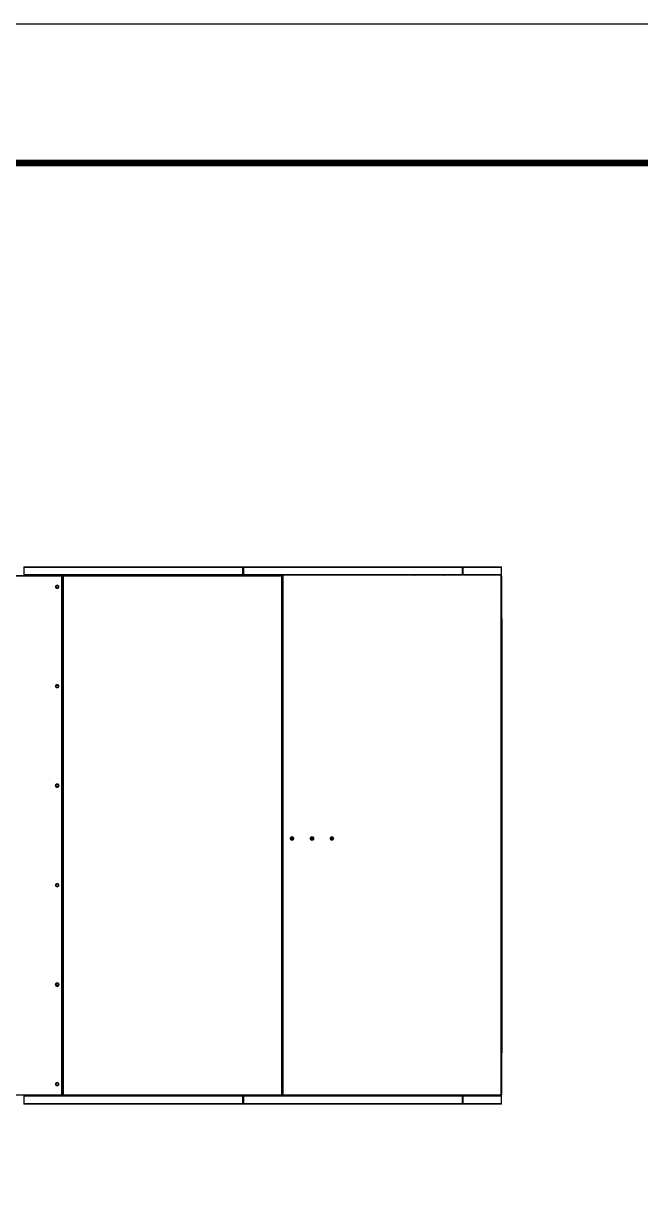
# Model space of a CAD drawing. Header units: millimetres. Extents: x -17070 to 45881, y -291348 to 34009.
# Drawn here: x 29168 to 32264, y 28055 to 34009 of the extents above; entities that cross this region are included whole.
import ezdxf

# ---------------------------------------------------------------- set-up
doc = ezdxf.new("R2010")
doc.units = ezdxf.units.MM
doc.layers.add('냉각탑_form', color=1, linetype='Continuous')

# ---------------------------------------------------------------- blocks, each defined once
blk = doc.blocks.new('4')
at = {"color": 7, "lineweight": 20, "ltscale": 0.000888889}
for p, q in [((29169.1, 31278.7), (29170.7, 31278.7)), ((30269.1, 31278.7), (30267.5, 31278.7)), ((30271.1, 31278.7), (30272.7, 31278.7)), ((31371.1, 31278.7), (31369.5, 31278.7)), ((31373.1, 31278.7), (31374.7, 31278.7)), ((31567.1, 31278.7), (31565.5, 31278.7)), ((29169.1, 31239.8), (29170.7, 31239.8)), ((29366.6, 31234.7), (29366.6, 31233.1)), ((29366.6, 31234.7), (29368.2, 31234.7)), ((29366.6, 31233.1), (29368.2, 31233.1)), ((30227.5, 31235.1), (30227.5, 31236.7)), ((30269.1, 31239.8), (30267.5, 31239.8)), ((30267.5, 31235.1), (30267.5, 31236.7)), ((30271.1, 31239.8), (30272.7, 31239.8)), ((30462, 31234.7), (30463.6, 31234.7)), ((30462, 31233.1), (30463.6, 31233.1)), ((30463.6, 31234.7), (30463.6, 31233.1)), ((30464.8, 31233.1), (30464.8, 31234.7)), ((30467.1, 31234.7), (30468.7, 31234.7)), ((31371.1, 31239.8), (31369.5, 31239.8)), ((31371.1, 31239.8), (31369.5, 31239.8)), ((31373.1, 31239.8), (31374.7, 31239.8)), ((31567.1, 31239.8), (31565.5, 31239.8)), ((31567.1, 31234.7), (31565.5, 31234.7)), ((31568.7, 30137.8), (31567.1, 30137.8)), ((31568.7, 30128.6), (31567.1, 30128.6)), ((31568.7, 29934.8), (31567.1, 29934.8)), ((31568.7, 29922.6), (31567.1, 29922.6)), ((31568.7, 29728.8), (31567.1, 29728.8)), ((31568.7, 29719.6), (31567.1, 29719.6)), ((29169.1, 28617.6), (29170.7, 28617.6)), ((29366.6, 28622.7), (29366.6, 28624.3)), ((29368.2, 28624.3), (29366.6, 28624.3)), ((29368.2, 28622.7), (29366.6, 28622.7)), ((30227.5, 28622.3), (30227.5, 28620.7)), ((30267.5, 28622.3), (30267.5, 28620.7)), ((30269.1, 28617.6), (30267.5, 28617.6)), ((30271.1, 28617.6), (30272.7, 28617.6)), ((30463.6, 28624.3), (30462, 28624.3)), ((30463.6, 28622.7), (30462, 28622.7)), ((30463.6, 28622.7), (30463.6, 28624.3)), ((30464.8, 28624.3), (30464.8, 28622.7)), ((30467.1, 28622.7), (30468.7, 28622.7)), ((31371.1, 28617.6), (31369.5, 28617.6)), ((31373.1, 28617.6), (31374.7, 28617.6)), ((31567.1, 28622.7), (31565.5, 28622.7)), ((31567.1, 28617.6), (31565.5, 28617.6)), ((29169.1, 28578.7), (29170.7, 28578.7)), ((30269.1, 28578.7), (30267.5, 28578.7)), ((30271.1, 28578.7), (30272.7, 28578.7)), ((31371.1, 28578.7), (31369.5, 28578.7)), ((31373.1, 28578.7), (31374.7, 28578.7)), ((31567.1, 28578.7), (31565.5, 28578.7))]:
    blk.add_line(p, q, dxfattribs=at)
at = {"color": 7, "lineweight": 20, "ltscale": 0.021611}
for p, q in [((29169.1, 31278.7), (29169.1, 31239.8)), ((29170.7, 31278.7), (29170.7, 31239.8)), ((30267.5, 31278.7), (30267.5, 31239.8)), ((30269.1, 31278.7), (30269.1, 31239.8)), ((30271.1, 31278.7), (30271.1, 31239.8)), ((30272.7, 31278.7), (30272.7, 31239.8)), ((31369.5, 31278.7), (31369.5, 31239.8)), ((31371.1, 31278.7), (31371.1, 31239.8)), ((31371.1, 31278.7), (31371.1, 31239.8)), ((31373.1, 31278.7), (31373.1, 31239.8)), ((31373.1, 31278.7), (31373.1, 31239.8)), ((31374.7, 31278.7), (31374.7, 31239.8)), ((31374.7, 31278.7), (31374.7, 31239.8)), ((31565.5, 31278.7), (31565.5, 31239.8)), ((31565.5, 31278.7), (31565.5, 31239.8)), ((31567.1, 31278.7), (31567.1, 31239.8)), ((29169.1, 28578.7), (29169.1, 28617.6)), ((29170.7, 28578.7), (29170.7, 28617.6)), ((30267.5, 28578.7), (30267.5, 28617.6)), ((30267.5, 28578.7), (30267.5, 28617.6)), ((30269.1, 28578.7), (30269.1, 28617.6)), ((30271.1, 28578.7), (30271.1, 28617.6)), ((30272.7, 28578.7), (30272.7, 28617.6)), ((31369.5, 28578.7), (31369.5, 28617.6)), ((31371.1, 28578.7), (31371.1, 28617.6)), ((31373.1, 28578.7), (31373.1, 28617.6)), ((31374.7, 28578.7), (31374.7, 28617.6)), ((31565.5, 28578.7), (31565.5, 28617.6)), ((31565.5, 28578.7), (31565.5, 28617.6)), ((31567.1, 28578.7), (31567.1, 28617.6))]:
    blk.add_line(p, q, dxfattribs=at)
at = {"color": 7, "lineweight": 20, "ltscale": 0.000833333}
for p, q in [((29172.2, 31278.7), (29170.7, 31278.7)), ((29172.2, 31278.7), (29170.7, 31278.7)), ((30267.5, 31278.7), (30266, 31278.7)), ((30267.5, 31278.7), (30266, 31278.7)), ((30274.2, 31278.7), (30272.7, 31278.7)), ((31369.5, 31278.7), (31368, 31278.7)), ((31369.5, 31278.7), (31368, 31278.7)), ((31376.2, 31278.7), (31374.7, 31278.7)), ((31376.2, 31278.7), (31374.7, 31278.7)), ((31376.2, 31278.7), (31374.7, 31278.7)), ((31565.5, 31278.7), (31564, 31278.7)), ((29170.7, 31239.8), (29172.2, 31239.8)), ((29365.1, 31231.6), (29363.6, 31231.6)), ((29366.6, 31231.6), (29366.6, 31233.1)), ((30267.5, 31239.8), (30266, 31239.8)), ((30266, 31239.8), (30266, 31238.3)), ((30272.7, 31239.8), (30274.2, 31239.8)), ((30463.6, 31231.6), (30463.6, 31233.1)), ((30470.2, 31234.7), (30468.7, 31234.7)), ((31369.5, 31239.8), (31368, 31239.8)), ((31369.5, 31239.8), (31368, 31239.8)), ((31374.7, 31239.8), (31376.2, 31239.8)), ((31374.7, 31239.8), (31376.2, 31239.8)), ((31565.5, 31239.8), (31564, 31239.8)), ((31564, 31239.8), (31564, 31238.3)), ((31564, 31234.7), (31565.5, 31234.7)), ((29170.7, 28617.6), (29172.2, 28617.6)), ((29170.7, 28617.6), (29172.2, 28617.6)), ((29365.1, 28625.8), (29363.6, 28625.8)), ((29366.6, 28625.8), (29366.6, 28624.3)), ((30266, 28617.6), (30266, 28619.1)), ((30267.5, 28617.6), (30266, 28617.6)), ((30267.5, 28617.6), (30266, 28617.6)), ((30272.7, 28617.6), (30274.2, 28617.6)), ((30463.6, 28625.8), (30463.6, 28624.3)), ((30470.2, 28622.7), (30468.7, 28622.7)), ((31369.5, 28617.6), (31368, 28617.6)), ((31374.7, 28617.6), (31376.2, 28617.6)), ((31374.7, 28617.6), (31376.2, 28617.6)), ((31564, 28622.7), (31565.5, 28622.7)), ((31564, 28617.6), (31564, 28619.1)), ((31565.5, 28617.6), (31564, 28617.6)), ((29172.2, 28578.7), (29170.7, 28578.7)), ((30267.5, 28578.7), (30266, 28578.7)), ((30274.2, 28578.7), (30272.7, 28578.7)), ((31369.5, 28578.7), (31368, 28578.7)), ((31376.2, 28578.7), (31374.7, 28578.7)), ((31565.5, 28578.7), (31564, 28578.7))]:
    blk.add_line(p, q, dxfattribs=at)
at = {"color": 7, "lineweight": 20, "ltscale": 0.005324}
blk.add_line((29181.8, 31278.7), (29172.2, 31278.7), dxfattribs=at)
at = {"color": 7, "lineweight": 20, "ltscale": 0.009389}
for p, q in [((29189.1, 31278.7), (29172.2, 31278.7)), ((30266, 31278.7), (30249.1, 31278.7))]:
    blk.add_line(p, q, dxfattribs=at)
at = {"color": 7, "lineweight": 20, "ltscale": 0.001722}
for p, q in [((29172.2, 31278.7), (29172.2, 31275.6)), ((29172.2, 31278.7), (29172.2, 31275.6)), ((30266, 31278.7), (30266, 31275.6)), ((30274.2, 31278.7), (30274.2, 31275.6)), ((30274.2, 31278.7), (30274.2, 31275.6)), ((31368, 31278.7), (31368, 31275.6)), ((31368, 31278.7), (31368, 31275.6)), ((31376.2, 31278.7), (31376.2, 31275.6)), ((31376.2, 31278.7), (31376.2, 31275.6)), ((31376.2, 31278.7), (31376.2, 31275.6)), ((31376.2, 31278.7), (31376.2, 31275.6)), ((31564, 31278.7), (31564, 31275.6)), ((29172.2, 31236.7), (29172.2, 31239.8)), ((29358, 31234.7), (29358, 31231.6)), ((29361.1, 31231.6), (29358, 31231.6)), ((29365.1, 31231.6), (29368.2, 31231.6)), ((29368.2, 31234.7), (29368.2, 31231.6)), ((30266, 31236.7), (30266, 31239.8)), ((30274.2, 31236.7), (30274.2, 31239.8)), ((30462, 31234.7), (30462, 31231.6)), ((30462, 31231.6), (30465.1, 31231.6)), ((30467.1, 31231.6), (30467.1, 31234.7)), ((30467.1, 31231.6), (30470.2, 31231.6)), ((30468.7, 31231.6), (30468.7, 31234.7)), ((30470.2, 31234.7), (30470.2, 31231.6)), ((31368, 31236.7), (31368, 31239.8)), ((31368, 31236.7), (31368, 31239.8)), ((31376.2, 31236.7), (31376.2, 31239.8)), ((31376.2, 31236.7), (31376.2, 31239.8)), ((31564, 31236.7), (31564, 31239.8)), ((31564, 31231.6), (31564, 31234.7)), ((31564, 31231.6), (31564, 31234.7)), ((31567.1, 31231.6), (31564, 31231.6)), ((31565.5, 31231.6), (31565.5, 31234.7)), ((31567.1, 31231.6), (31567.1, 31234.7)), ((29172.2, 28620.7), (29172.2, 28617.6)), ((29172.2, 28578.7), (29172.2, 28581.8)), ((29172.2, 28578.7), (29172.2, 28581.8)), ((29358, 28622.7), (29358, 28625.8)), ((29361.1, 28625.8), (29358, 28625.8)), ((29365.1, 28625.8), (29368.2, 28625.8)), ((29368.2, 28622.7), (29368.2, 28625.8)), ((30266, 28620.7), (30266, 28617.6)), ((30266, 28578.7), (30266, 28581.8)), ((30274.2, 28620.7), (30274.2, 28617.6)), ((30274.2, 28578.7), (30274.2, 28581.8)), ((30274.2, 28578.7), (30274.2, 28581.8)), ((30462, 28622.7), (30462, 28625.8)), ((30462, 28625.8), (30465.1, 28625.8)), ((30467.1, 28625.8), (30470.2, 28625.8)), ((30467.1, 28622.7), (30467.1, 28625.8)), ((30468.7, 28622.7), (30468.7, 28625.8)), ((30470.2, 28625.8), (30470.2, 28622.7)), ((31368, 28620.7), (31368, 28617.6)), ((31368, 28578.7), (31368, 28581.8)), ((31376.2, 28620.7), (31376.2, 28617.6)), ((31376.2, 28578.7), (31376.2, 28581.8)), ((31376.2, 28578.7), (31376.2, 28581.8)), ((31564, 28625.8), (31564, 28622.7)), ((31567.1, 28625.8), (31564, 28625.8)), ((31564, 28625.8), (31564, 28622.7)), ((31564, 28620.7), (31564, 28617.6)), ((31564, 28578.7), (31564, 28581.8)), ((31565.5, 28625.8), (31565.5, 28622.7)), ((31567.1, 28625.8), (31567.1, 28622.7))]:
    blk.add_line(p, q, dxfattribs=at)
at = {"color": 7, "lineweight": 20}
for p, q in [((30266, 31278.7), (29172.2, 31278.7)), ((30266, 31275.6), (29172.2, 31275.6)), ((31368, 31278.7), (30274.2, 31278.7)), ((31368, 31275.6), (30274.2, 31275.6)), ((30266, 31239.8), (29172.2, 31239.8)), ((30266, 31236.7), (29172.2, 31236.7)), ((29358, 28625.8), (29358, 31231.6)), ((29361.1, 28625.8), (29361.1, 31231.6)), ((29363.6, 28625.8), (29363.6, 31231.6)), ((29365.1, 31231.6), (29365.1, 28625.8)), ((29368.2, 31234.7), (30462, 31234.7)), ((29368.2, 31231.6), (29368.2, 28625.8)), ((29368.2, 31231.6), (30462, 31231.6)), ((31368, 31239.8), (30274.2, 31239.8)), ((31368, 31236.7), (30274.2, 31236.7)), ((30462, 31231.6), (30462, 28625.8)), ((30465.1, 31231.6), (30465.1, 28625.8)), ((30467.1, 28625.8), (30467.1, 31231.6)), ((30470.2, 28625.8), (30470.2, 31231.6)), ((31564, 31231.6), (31564, 28625.8)), ((31567.1, 31231.6), (31567.1, 28625.8)), ((31568.7, 30137.8), (31568.7, 31231.6)), ((31570.4, 28837.6), (31570.4, 31019.8)), ((31568.7, 28625.8), (31568.7, 29719.6)), ((30266, 28620.7), (29172.2, 28620.7)), ((30266, 28617.6), (29172.2, 28617.6)), ((30266, 28581.8), (29172.2, 28581.8)), ((29368.2, 28625.8), (30462, 28625.8)), ((29368.2, 28622.7), (30462, 28622.7)), ((31368, 28620.7), (30274.2, 28620.7)), ((31368, 28617.6), (30274.2, 28617.6)), ((31368, 28581.8), (30274.2, 28581.8)), ((30470.2, 28625.8), (31564, 28625.8)), ((30470.2, 28622.7), (31564, 28622.7)), ((30266, 28578.7), (29172.2, 28578.7)), ((31368, 28578.7), (30274.2, 28578.7))]:
    blk.add_line(p, q, dxfattribs=at)
at = {"color": 7, "lineweight": 20, "ltscale": 0.003787}
blk.add_line((29181.8, 31278.7), (29188.6, 31278.7), dxfattribs=at)
at = {"color": 7, "lineweight": 20, "ltscale": 0.00027774}
blk.add_line((29188.6, 31278.7), (29189.1, 31278.7), dxfattribs=at)
at = {"color": 7, "lineweight": 20, "ltscale": 0.155556}
for p, q in [((29189.1, 31278.7), (29469.1, 31278.7)), ((29969.1, 31278.7), (30249.1, 31278.7))]:
    blk.add_line(p, q, dxfattribs=at)
at = {"color": 7, "lineweight": 20, "ltscale": 0.027778}
for p, q in [((29469.1, 31278.7), (29519.1, 31278.7)), ((29919.1, 31278.7), (29969.1, 31278.7)), ((30571.1, 31278.7), (30621.1, 31278.7)), ((30571.1, 31278.7), (30621.1, 31278.7)), ((31021.1, 31278.7), (31071.1, 31278.7)), ((31021.1, 31278.7), (31071.1, 31278.7))]:
    blk.add_line(p, q, dxfattribs=at)
at = {"color": 7, "lineweight": 20, "ltscale": 0.222222}
blk.add_line((29519.1, 31278.7), (29919.1, 31278.7), dxfattribs=at)
at = {"color": 7, "lineweight": 20, "ltscale": 0.002588}
for p, q in [((30249.1, 31278.7), (30253.8, 31278.7)), ((31351.1, 31278.7), (31355.8, 31278.7))]:
    blk.add_line(p, q, dxfattribs=at)
at = {"color": 7, "lineweight": 20, "ltscale": 0.007103}
for p, q in [((30253.3, 31278.7), (30266, 31278.7)), ((30287, 31278.7), (30274.2, 31278.7)), ((31355.3, 31278.7), (31368, 31278.7))]:
    blk.add_line(p, q, dxfattribs=at)
at = {"color": 7, "lineweight": 20, "ltscale": 0.001111}
for p, q in [((30269.1, 31278.7), (30271.1, 31278.7)), ((30269.1, 31274), (30271.1, 31274)), ((31371.1, 31278.7), (31373.1, 31278.7)), ((31373.1, 31278.7), (31371.1, 31278.7)), ((31371.1, 31274), (31373.1, 31274)), ((29173.8, 31236.7), (29173.8, 31234.7)), ((29939.9, 31236.7), (29939.9, 31234.7)), ((31562.4, 31236.7), (31562.4, 31234.7)), ((31563.9, 31234.7), (31563.9, 31236.7)), ((30467.1, 30811.2), (30465.1, 30811.2)), ((30465.1, 30781.2), (30467.1, 30781.2)), ((30465.1, 30634.7), (30467.1, 30634.7)), ((30467.1, 30604.7), (30465.1, 30604.7)), ((30467.1, 30387.7), (30465.1, 30387.7)), ((30465.1, 30357.7), (30467.1, 30357.7)), ((30467.1, 30131.7), (30465.1, 30131.7)), ((30467.1, 29929.7), (30465.1, 29929.7)), ((30467.1, 29926.2), (30465.1, 29926.2)), ((30465.1, 29899.7), (30467.1, 29899.7)), ((30467.1, 29722.7), (30465.1, 29722.7)), ((30467.1, 29499.7), (30465.1, 29499.7)), ((30465.1, 29469.7), (30467.1, 29469.7)), ((30465.1, 29252.7), (30467.1, 29252.7)), ((30467.1, 29222.7), (30465.1, 29222.7)), ((30467.1, 29076.2), (30465.1, 29076.2)), ((30465.1, 29046.2), (30467.1, 29046.2)), ((29173.8, 28622.7), (29173.8, 28620.7)), ((29939.9, 28620.7), (29939.9, 28622.7)), ((30341, 28620.7), (30341, 28622.7)), ((31562.4, 28620.7), (31562.4, 28622.7)), ((31563.9, 28622.7), (31563.9, 28620.7)), ((30271.1, 28578.7), (30269.1, 28578.7)), ((31373.1, 28578.7), (31371.1, 28578.7))]:
    blk.add_line(p, q, dxfattribs=at)
at = {"color": 7, "lineweight": 20, "ltscale": 0.002286}
blk.add_line((30287, 31278.7), (30291.1, 31278.7), dxfattribs=at)
at = {"color": 7, "lineweight": 20, "ltscale": 0.00111}
for p, q in [((31373.1, 31274), (31371.1, 31274)), ((29172.3, 31234.7), (29172.3, 31236.7)), ((31373.1, 28583.4), (31371.1, 28583.4))]:
    blk.add_line(p, q, dxfattribs=at)
at = {"color": 7, "lineweight": 20, "ltscale": 0.104333}
for p, q in [((31564, 31278.7), (31376.2, 31278.7)), ((31564, 31275.6), (31376.2, 31275.6)), ((31564, 31239.8), (31376.2, 31239.8)), ((31564, 31236.7), (31376.2, 31236.7)), ((31564, 28620.7), (31376.2, 28620.7)), ((31564, 28617.6), (31376.2, 28617.6)), ((31564, 28581.8), (31376.2, 28581.8)), ((31564, 28578.7), (31376.2, 28578.7))]:
    blk.add_line(p, q, dxfattribs=at)
at = {"color": 7, "lineweight": 20, "ltscale": 0.188222}
for p, q in [((29358, 31234.7), (29019.2, 31234.7)), ((29358, 31231.6), (29019.2, 31231.6)), ((29019.2, 28625.8), (29358, 28625.8)), ((29019.2, 28622.7), (29358, 28622.7))]:
    blk.add_line(p, q, dxfattribs=at)
at = {"color": 7, "lineweight": 20, "ltscale": 0.002803}
blk.add_line((29169.1, 31234.7), (29169.1, 31239.7), dxfattribs=at)
at = {"color": 7, "lineweight": 20, "ltscale": 1.52736e-05}
blk.add_line((29312.3, 31234.7), (29312.3, 31234.7), dxfattribs=at)
at = {"color": 7, "lineweight": 20, "ltscale": 0.004777}
for p, q in [((29358, 31233.2), (29366.6, 31233.2)), ((29366.6, 28624.2), (29358, 28624.2))]:
    blk.add_line(p, q, dxfattribs=at)
at = {"color": 7, "lineweight": 20, "ltscale": 0.001389}
for p, q in [((29361.1, 31231.6), (29363.6, 31231.6)), ((29361.1, 28625.8), (29363.6, 28625.8))]:
    blk.add_line(p, q, dxfattribs=at)
at = {"color": 7, "lineweight": 20, "ltscale": 0.000888874}
blk.add_line((29366.6, 31231.6), (29368.2, 31231.6), dxfattribs=at)
at = {"color": 7, "lineweight": 20, "ltscale": 0.000222223}
for p, q in [((30227.5, 31234.7), (30227.5, 31235.1)), ((30267.5, 31234.7), (30267.5, 31235.1))]:
    blk.add_line(p, q, dxfattribs=at)
at = {"color": 7, "lineweight": 20, "ltscale": 0.022222}
for p, q in [((30227.5, 31235.1), (30267.5, 31235.1)), ((30267.5, 28622.3), (30227.5, 28622.3)), ((30267.5, 28620.7), (30227.5, 28620.7))]:
    blk.add_line(p, q, dxfattribs=at)
at = {"color": 7, "lineweight": 20, "ltscale": 0.00080973}
blk.add_line((30266.1, 31236.7), (30267.5, 31236.7), dxfattribs=at)
at = {"color": 7, "lineweight": 20, "ltscale": 0.000888904}
blk.add_line((30462, 31231.6), (30463.6, 31231.6), dxfattribs=at)
at = {"color": 7, "lineweight": 20, "ltscale": 0.000619403}
for p, q in [((30464.8, 31234.7), (30463.6, 31234.7)), ((30463.6, 28622.7), (30464.8, 28622.7))]:
    blk.add_line(p, q, dxfattribs=at)
at = {"color": 7, "lineweight": 20, "ltscale": 0.001635}
blk.add_line((30463.6, 31234.7), (30466.6, 31234.7), dxfattribs=at)
at = {"color": 7, "lineweight": 20, "ltscale": 0.000846324}
blk.add_line((30464, 31231.6), (30465.6, 31231.6), dxfattribs=at)
at = {"color": 7, "lineweight": 20, "ltscale": 0.001325}
blk.add_line((30467.1, 31234.7), (30464.8, 31234.7), dxfattribs=at)
at = {"color": 7, "lineweight": 20, "ltscale": 0.000519359}
for p, q in [((30465.7, 31233.1), (30464.8, 31233.1)), ((30465.7, 28624.3), (30464.8, 28624.3))]:
    blk.add_line(p, q, dxfattribs=at)
at = {"color": 7, "lineweight": 20, "ltscale": 0.00023458}
for p, q in [((30465.6, 31231.6), (30465.1, 31231.6)), ((30465.6, 30137.8), (30465.1, 30137.8)), ((30465.6, 29728.8), (30465.1, 29728.8)), ((30465.6, 29719.6), (30465.1, 29719.6)), ((30465.1, 29719.6), (30465.6, 29719.6)), ((30465.6, 28625.8), (30465.1, 28625.8))]:
    blk.add_line(p, q, dxfattribs=at)
at = {"color": 7, "lineweight": 20, "ltscale": 0.000876532}
for p, q in [((30467.1, 31231.6), (30465.6, 31231.6)), ((30465.6, 30137.8), (30467.1, 30137.8)), ((30465.6, 29728.8), (30467.1, 29728.8)), ((30467.1, 29719.6), (30465.6, 29719.6)), ((30465.6, 28625.8), (30467.1, 28625.8))]:
    blk.add_line(p, q, dxfattribs=at)
at = {"color": 7, "lineweight": 20, "ltscale": 0.000309015}
for p, q in [((30467.1, 31234.7), (30466.6, 31234.7)), ((30466.6, 30134.7), (30467.1, 30134.7)), ((30466.6, 29725.7), (30467.1, 29725.7)), ((30467.1, 29722.7), (30466.6, 29722.7)), ((30466.6, 28622.7), (30467.1, 28622.7))]:
    blk.add_line(p, q, dxfattribs=at)
at = {"color": 7, "lineweight": 20, "ltscale": 0.002832}
for p, q in [((31567.1, 31234.7), (31567.1, 31239.8)), ((31567.1, 28622.7), (31567.1, 28617.6))]:
    blk.add_line(p, q, dxfattribs=at)
at = {"color": 7, "lineweight": 20, "ltscale": 0.000889056}
for p, q in [((31568.7, 31231.6), (31567.1, 31231.6)), ((31568.7, 28625.8), (31567.1, 28625.8))]:
    blk.add_line(p, q, dxfattribs=at)
at = {"color": 7, "lineweight": 20, "ltscale": 0.000305442}
for p, q in [((30465.7, 30136.3), (30465.1, 30136.3)), ((30465.7, 29727.3), (30465.1, 29727.3)), ((30465.7, 29721.1), (30465.1, 29721.1))]:
    blk.add_line(p, q, dxfattribs=at)
at = {"color": 7, "lineweight": 20, "ltscale": 0.000801973}
for p, q in [((30466.6, 30134.7), (30465.1, 30134.7)), ((30466.6, 29725.7), (30465.1, 29725.7))]:
    blk.add_line(p, q, dxfattribs=at)
at = {"color": 7, "lineweight": 20, "ltscale": 0.000802106}
blk.add_line((30465.1, 30131.7), (30466.6, 30131.7), dxfattribs=at)
at = {"color": 7, "lineweight": 20, "ltscale": 0.00030545}
for p, q in [((30465.7, 30130.1), (30465.1, 30130.1)), ((30465.7, 29933.3), (30465.1, 29933.3))]:
    blk.add_line(p, q, dxfattribs=at)
at = {"color": 7, "lineweight": 20, "ltscale": 0.000234588}
for p, q in [((30465.1, 30128.6), (30465.6, 30128.6)), ((30465.1, 30128.6), (30465.6, 30128.6)), ((30465.1, 29934.8), (30465.6, 29934.8))]:
    blk.add_line(p, q, dxfattribs=at)
at = {"color": 7, "lineweight": 20, "ltscale": 0.000876523}
for p, q in [((30467.1, 30128.6), (30465.6, 30128.6)), ((30465.6, 29934.8), (30467.1, 29934.8))]:
    blk.add_line(p, q, dxfattribs=at)
at = {"color": 7, "lineweight": 20, "ltscale": 0.000309005}
for p, q in [((30467.1, 30131.7), (30466.6, 30131.7)), ((30466.6, 29931.7), (30467.1, 29931.7))]:
    blk.add_line(p, q, dxfattribs=at)
at = {"color": 7, "lineweight": 20, "ltscale": 0.107667}
for p, q in [((31568.7, 29934.8), (31568.7, 30128.6)), ((31568.7, 29728.8), (31568.7, 29922.6))]:
    blk.add_line(p, q, dxfattribs=at)
at = {"color": 7, "lineweight": 20, "ltscale": 0.000801982}
blk.add_line((30466.6, 29931.7), (30465.1, 29931.7), dxfattribs=at)
at = {"color": 7, "lineweight": 20, "ltscale": 0.000802097}
blk.add_line((30465.1, 29722.7), (30466.6, 29722.7), dxfattribs=at)
at = {"color": 7, "lineweight": 20, "ltscale": 0.000944445}
blk.add_line((31570.4, 28837.6), (31568.7, 28837.6), dxfattribs=at)
at = {"color": 7, "lineweight": 20, "ltscale": 0.002801}
blk.add_line((29169.1, 28617.6), (29169.1, 28622.7), dxfattribs=at)
at = {"color": 7, "lineweight": 20, "ltscale": 0.001112}
for p, q in [((29172.3, 28620.7), (29172.3, 28622.7)), ((30271.1, 28583.4), (30269.1, 28583.4))]:
    blk.add_line(p, q, dxfattribs=at)
at = {"color": 7, "lineweight": 20, "ltscale": 0.349446}
blk.add_line((29920.1, 28620.7), (29291, 28620.7), dxfattribs=at)
at = {"color": 7, "lineweight": 20, "ltscale": 0.011044}
blk.add_line((29939.9, 28620.7), (29920.1, 28620.7), dxfattribs=at)
at = {"color": 7, "lineweight": 20, "ltscale": 0.000222224}
for p, q in [((30227.5, 28622.7), (30227.5, 28622.3)), ((30267.5, 28622.7), (30267.5, 28622.3))]:
    blk.add_line(p, q, dxfattribs=at)
at = {"color": 7, "lineweight": 20, "ltscale": 0.003722}
blk.add_line((30274.2, 28620.7), (30267.5, 28620.7), dxfattribs=at)
at = {"color": 7, "lineweight": 20, "ltscale": 0.001016}
blk.add_line((30466.6, 28622.7), (30464.8, 28622.7), dxfattribs=at)
at = {"color": 7, "lineweight": 20}
for centre, radius in [((29336.1, 31178.7), 9.5), ((29336.1, 31178.7), 7.9), ((29336.1, 31178.7), 4.5), ((29336.1, 30678.7), 9.5), ((29336.1, 30678.7), 7.9), ((29336.1, 30678.7), 4.5), ((29336.1, 30178.7), 9.5), ((29336.1, 30178.7), 7.9), ((29336.1, 30178.7), 4.5), ((30515.5, 29913.7), 9.67), ((30515.5, 29913.7), 6.76), ((30515.5, 29913.7), 4.34), ((30515.5, 29913.7), 3), ((30615.5, 29913.7), 9.67), ((30615.5, 29913.7), 6.76), ((30615.5, 29913.7), 4.34), ((30615.5, 29913.7), 3), ((30715.5, 29913.7), 9.67), ((30715.5, 29913.7), 6.76), ((30715.5, 29913.7), 4.34), ((30715.5, 29913.7), 3), ((29336.1, 29678.7), 9.5), ((29336.1, 29678.7), 7.9), ((29336.1, 29678.7), 4.5), ((29336.1, 29178.7), 9.5), ((29336.1, 29178.7), 7.9), ((29336.1, 29178.7), 4.5), ((29336.1, 28678.7), 9.5), ((29336.1, 28678.7), 7.9), ((29336.1, 28678.7), 4.5)]:
    blk.add_circle(centre, radius, dxfattribs=at)
for centre, radius, start, end in [((29172.2, 31239.8), 3.1, 180, 270), ((29172.2, 31239.8), 1.5, 180, 270), ((29172.2, 31231.6), 3.1, 90, 90.88412), ((29208, 31231.6), 3.1, 89.71741, 90), ((30266, 31239.8), 1.5, 270, 0), ((30266, 31239.8), 3.1, 270, 0), ((30274.2, 31239.8), 3.1, 180, 270), ((30274.2, 31239.8), 1.5, 180, 270), ((30277.2, 31239.8), 3.1, 180, 194.59219), ((31084.4, 31231.6), 3.1, 89.23172, 90), ((31308.4, 31231.6), 3.1, 89.02583, 90), ((31365, 31239.8), 3.1, 270, 270.66072), ((31368, 31239.8), 3.1, 270, 0), ((31368, 31239.8), 1.5, 270, 0), ((31365, 31239.8), 3.1, 345.34591, 0), ((31376.2, 31239.8), 3.1, 180, 270), ((31376.2, 31239.8), 1.5, 180, 270), ((31564, 31239.8), 3.1, 270, 0), ((31564, 31239.8), 1.5, 270, 0), ((31564, 31231.6), 3.1, 0, 1.02525), ((31566.9, 28837.6), 3.5, 300.94505, 0), ((29172.2, 28617.6), 3.1, 90, 180), ((29172.2, 28617.6), 1.5, 90, 180), ((30266, 28617.6), 3.1, 0, 90), ((30266, 28617.6), 1.5, 0, 90), ((30274.2, 28617.6), 3.1, 90, 180), ((30274.2, 28617.6), 1.5, 90, 180), ((30277.2, 28617.6), 3.1, 165.40781, 180), ((30277.2, 28617.6), 3.1, 90, 90.66071), ((31365, 28617.6), 3.1, 89.33928, 90), ((31368, 28617.6), 3.1, 0, 90), ((31368, 28617.6), 1.5, 0, 90), ((31365, 28617.6), 3.1, 0, 14.65409), ((31376.2, 28617.6), 3.1, 90, 180), ((31376.2, 28617.6), 1.5, 90, 180), ((31564, 28617.6), 3.1, 0, 90), ((31564, 28617.6), 1.5, 0, 90), ((31564, 28625.8), 3.1, 358.97475, 0)]:
    blk.add_arc(centre, radius, start, end, dxfattribs=at)
for centre, major_axis, ratio, start_param, end_param in [((29173, 31231.6), (0, 3.1), 0.7178, 0, 0.015122), ((29291, 31233.2), (0, -3.5), 0.544639, 3.161065, 4.268498), ((29920.1, 31233.2), (0, -3.5), 0.544639, 3.156703, 4.269478), ((29920.1, 31233.2), (0, -1.5), 0.544639, 3.141593, 3.165474), ((29991.4, 31231.6), (0, 3.1), 0.477391, 0, 0.013405), ((29998.4, 31231.6), (0, -3.1), 0.656756, 3.141593, 3.154143), ((30434.9, 31231.6), (0, -3.1), 0.656756, 3.141593, 3.151463), ((30436.5, 31231.6), (0, -3.1), 0.479102, 3.141593, 3.15031), ((30464.8, 31231.6), (0, 3.1), 0.477391, 0, 0.853), ((30464.8, 31231.6), (0, 1.5), 0.477391, 0, 1.570796), ((30466.6, 31231.6), (0, 3.1), 0.329525, 0, 1.570796), ((30493.9, 31231.2), (0, -3.5), 0.7178, 3.141593, 3.153226), ((30499.6, 31231.6), (0, -3.1), 0.718661, 3.141593, 3.153939), ((30513.5, 31231.6), (0, -3.1), 0.479102, 3.141593, 3.150111), ((30515.3, 31231.6), (0, -3.1), 0.36923, 3.141593, 3.148769), ((30521, 31231.6), (0, 3.1), 0.329525, 0, 0.006648), ((30522.9, 31231.6), (0, 3.1), 0.249883, 0, 0.004924), ((30578.7, 31231.6), (0, 3.1), 0.249883, 0, 0.004688), ((30596.8, 31231.6), (0, -3.1), 0.36923, 3.141593, 3.148488), ((30884.4, 31231.6), (0, 3.1), 0.321546, 6.277245, 6.283185), ((30953.1, 31231.6), (0, 3.1), 0.321546, 6.273561, 6.283185), ((30954.9, 31231.6), (0, 3.1), 0.57647, 6.279124, 6.283185), ((31014.1, 31231.6), (0, 3.1), 0.57647, 6.273954, 6.283185), ((31015.6, 31231.6), (0, 3.1), 0.808597, 6.272936, 6.283185), ((31019.4, 31231.6), (0, -3.1), 0.212139, 3.137492, 3.141593), ((31021.3, 31231.6), (0, -3.1), 0.525905, 3.132363, 3.141593), ((31058.2, 31231.6), (0, 3.1), 0.808597, 6.271922, 6.283185), ((31059.2, 31231.6), (0, 3.1), 0.942089, 6.271631, 6.283185), ((31083.5, 31231.6), (0, 3.1), 0.942089, 6.270638, 6.283185), ((31083.8, 31231.6), (0, 3.1), 0.999893, 6.27052, 6.283185), ((31084.4, 31231.6), (0, 3.1), 0.999893, 6.26981, 6.283185), ((31129.7, 31231.6), (0, -3.1), 0.525905, 3.131053, 3.141593), ((31131.3, 31231.6), (0, -3.1), 0.694369, 3.130115, 3.141593), ((31138.2, 31231.6), (0, -3.1), 0.41022, 3.137884, 3.141593), ((31223.1, 31231.6), (0, -3.1), 0.694369, 3.128567, 3.141593), ((31224.3, 31231.6), (0, -3.1), 0.89461, 3.128006, 3.141593), ((31236.5, 31231.6), (0, -3.1), 0.41022, 3.136569, 3.141593), ((31238.2, 31231.6), (0, -3.1), 0.616222, 3.134971, 3.141593), ((31281.3, 31231.6), (0, -3.1), 0.89461, 3.126241, 3.141593), ((31282, 31231.6), (0, -3.1), 0.969042, 3.12609, 3.141593), ((31308.2, 31231.6), (0, -3.1), 0.969042, 3.12466, 3.141593), ((31323.1, 31231.6), (0, -3.1), 0.616222, 3.133221, 3.141593), ((31324.6, 31231.6), (0, -3.1), 0.685129, 3.132885, 3.141593), ((30466.6, 30137.8), (0, -3.1), 0.329525, 4.712389, 6.283185), ((30466.6, 30128.6), (0, 3.1), 0.329526, 0, 1.570796), ((30466.6, 29934.8), (0, -3.1), 0.329526, 4.712389, 6.283185), ((30466.6, 29728.8), (0, -3.1), 0.329525, 4.712389, 6.283185), ((30466.6, 29719.6), (0, 3.1), 0.329525, 0, 1.570796), ((29291, 28624.2), (0, 3.5), 0.544639, 2.015172, 3.141593), ((29920.1, 28624.2), (0, 3.5), 0.544639, 2.013707, 3.141593), ((30464.8, 28625.8), (0, -3.1), 0.477391, 5.430186, 6.283185), ((30464.8, 28625.8), (0, -1.5), 0.477391, 4.712389, 6.283185), ((30466.6, 28625.8), (0, -3.1), 0.329525, 4.712389, 6.283185)]:
    blk.add_ellipse(centre, major_axis=major_axis, ratio=ratio, start_param=start_param, end_param=end_param, dxfattribs=at)

msp = doc.modelspace()

# ---------------------------------------------------------------- linework, layer by layer
at = {"layer": 'Defpoints'}
msp.add_lwpolyline([(16474, 34008.7), (45881.2, 34008.7), (45881.2, 13213.6), (16474, 13213.6)], close=True, dxfattribs=at)
at = {"layer": '냉각탑_form', "const_width": 35}
msp.add_lwpolyline([(17174.2, 33308.5), (17174.2, 13913.8), (45181.1, 13913.8), (45181.1, 33308.5)], close=True, dxfattribs=at)

# ---------------------------------------------------------------- block references
msp.add_blockref('4', (0, 0))

doc.saveas('drawing.dxf')
